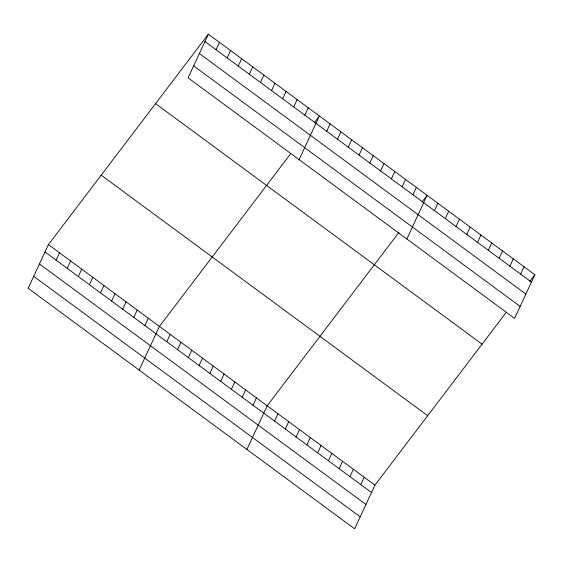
<?xml version="1.0" encoding="UTF-8"?>
<svg xmlns="http://www.w3.org/2000/svg" width="563" height="563" viewBox="0 0 563 563"><rect width="100%" height="100%" fill="white"/><g stroke="black" fill="none" stroke-linecap="round" stroke-linejoin="round"><path stroke-width="0.84" d="M208.352 34.188L188.084 77.842L514.582 318.376L534.85 274.716L208.352 34.188L48.418 244.624L28.15 288.284L354.648 528.812L374.916 485.158L506.2 312.416M56.103 260.162L59.516 252.801M67.201 268.34L70.614 260.979M78.299 276.517L81.719 269.156M89.404 284.695L92.818 277.341M100.503 292.873L103.923 285.518M216.037 49.72L219.45 42.366M111.608 301.05L115.021 293.696M227.142 57.898L230.556 50.543M122.706 309.228L126.119 301.874M238.24 66.082L241.654 58.721M133.804 317.405L137.224 310.051M249.339 74.26L252.759 66.898M144.909 325.583L148.322 318.229M260.444 82.437L263.857 75.076M139.16 370.06L159.428 326.406L290.712 153.664M271.542 90.615L274.955 83.254M166.782 341.699L170.202 334.345M282.64 98.792L286.06 91.431M177.556 349.637L180.976 342.283M293.745 106.97L297.158 99.609M188.331 357.575L191.751 350.221M304.843 115.148L308.264 107.793M199.105 365.514L202.525 358.152M299.094 159.625L319.362 115.971L314.337 122.579M209.879 373.452L213.3 366.091M326.723 131.263L330.136 123.902M220.654 381.39L224.074 374.029M337.497 139.202L340.911 131.841M231.428 389.322L234.848 381.967M348.272 147.14L351.685 139.779M242.203 397.26L245.623 389.906M359.046 155.078L362.459 147.717M252.977 405.198L256.397 397.844M369.821 163.01L373.234 155.655M246.904 449.436L267.172 405.782L398.956 232.378M380.595 170.948L384.008 163.594M274.526 421.075L277.946 413.721M391.369 178.886L394.783 171.532M285.3 429.013L288.72 421.652M402.144 186.825L405.557 179.47M296.075 436.951L299.495 429.59M412.918 194.763L416.331 187.409M306.849 444.89L310.269 437.528M406.838 239.001L427.106 195.34L422.081 201.955M317.623 452.828L321.044 445.467M434.467 210.639L437.88 203.278M328.398 460.759L331.818 453.405M445.242 218.578L448.655 211.216M339.172 468.697L342.593 461.343M456.016 226.509L459.429 219.155M349.947 476.636L353.367 469.282M466.79 234.447L470.204 227.093M360.721 484.574L364.141 477.22M477.565 242.386L480.978 235.031M488.339 250.324L491.752 242.97M499.114 258.262L502.527 250.908M509.888 266.2L513.301 258.839M520.662 274.139L524.076 266.778M529.825 281.331L534.85 274.716M204.939 41.542L531.437 282.077M199.379 53.527L525.877 294.055M193.651 65.864L520.149 306.399M155.571 103.634L482.069 344.162M101.192 175.184L427.69 415.712M48.418 244.624L374.916 485.158M44.998 251.985L371.496 492.512M39.438 263.963L365.936 504.49M33.71 276.306L360.207 516.834"/></g></svg>
